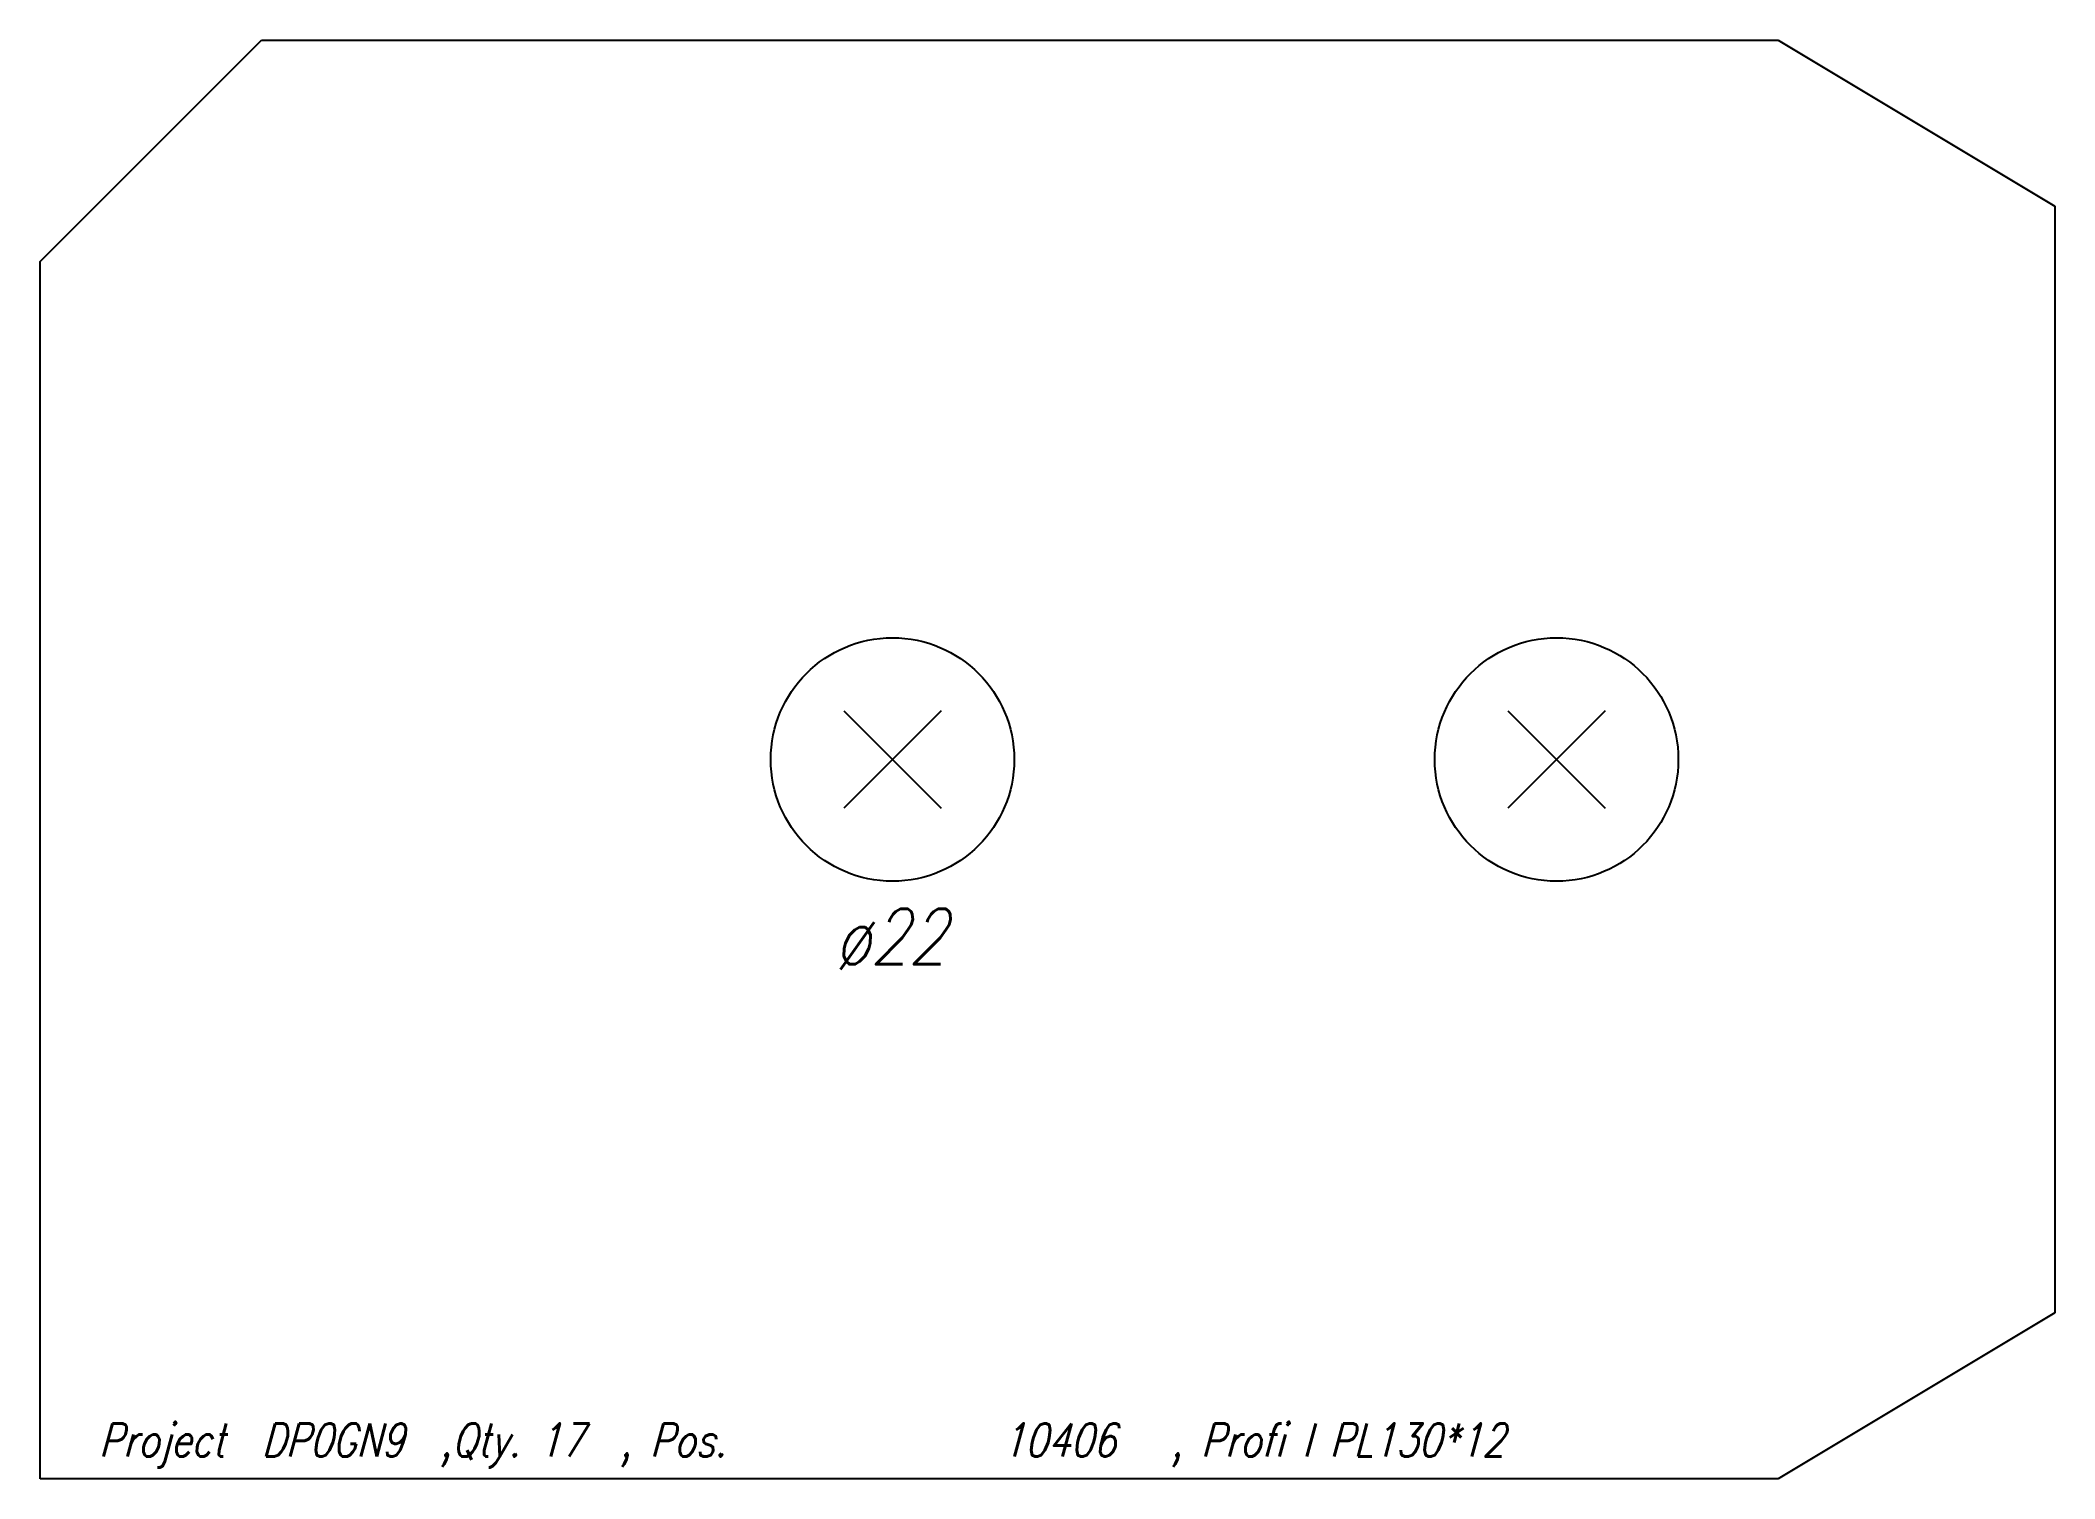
# Model space of a CAD drawing. Extents: x 0 to 182, y -65 to 65.
import ezdxf

# ---------------------------------------------------------------- set-up
doc = ezdxf.new("R2010")
doc.units = 0
doc.header["$LTSCALE"] = 10
for name, color, linetype in [('BEZ_SCHRAUBEN', 7, 'CONTINUOUS'), ('SCHRAUBEN', 7, 'CONTINUOUS'), ('TEILE', 7, 'CONTINUOUS'), ('UNTERSCHRIFT', 7, 'CONTINUOUS')]:
    doc.layers.add(name, color=color, linetype=linetype)
doc.styles.get("Standard").update_dxf_attribs({"font": 'ROMANS'})

msp = doc.modelspace()

# ---------------------------------------------------------------- linework, layer by layer
at = {"layer": 'SCHRAUBEN', "color": 6}
for p, q in [((81.394127, 4.399945), (72.594131, -4.400056)), ((72.594131, 4.399945), (81.394127, -4.400056)), ((141.394135, 4.399945), (132.594131, -4.400056)), ((132.594131, 4.399945), (141.394135, -4.400056))]:
    msp.add_line(p, q, dxfattribs=at)
at = {"layer": 'SCHRAUBEN', "color": 2}
for centre in [(76.994125, -0.000055), (136.994141, -0.000055)]:
    msp.add_circle(centre, 11, dxfattribs=at)
at = {"layer": 'TEILE', "color": 2}
for p, q in [((0, 44.999943), (20.000076, 65.000023)), ((20.000076, 65.000023), (157.000153, 65.000023)), ((157.000153, 65.000023), (182.000092, 50)), ((182.000092, 50), (182.000092, -49.999996)), ((0, -65.000023), (0, 44.999943)), ((182.000092, -49.999996), (157.000168, -65.000023)), ((157.000168, -65.000023), (0, -65.000023))]:
    msp.add_line(p, q, dxfattribs=at)

# ---------------------------------------------------------------- texts
at = {"layer": 'BEZ_SCHRAUBEN', "color": 2, "oblique": 15, "width": 0.8}
msp.add_text(' ø22', height=5, dxfattribs=at).set_placement((68.994125, -18.500055))
at = {"layer": 'UNTERSCHRIFT', "color": 2, "oblique": 15, "width": 0.8}
for s, p in [('Project  DP0GN9  ,Qty. 17  , Pos. ', (5.300081, -63.000027)), ('10406', (86.900085, -63.000027)), ('  , Profi l PL130*12', (98.900078, -63.000027))]:
    msp.add_text(s, height=3, dxfattribs=at).set_placement(p)

doc.saveas('drawing.dxf')
